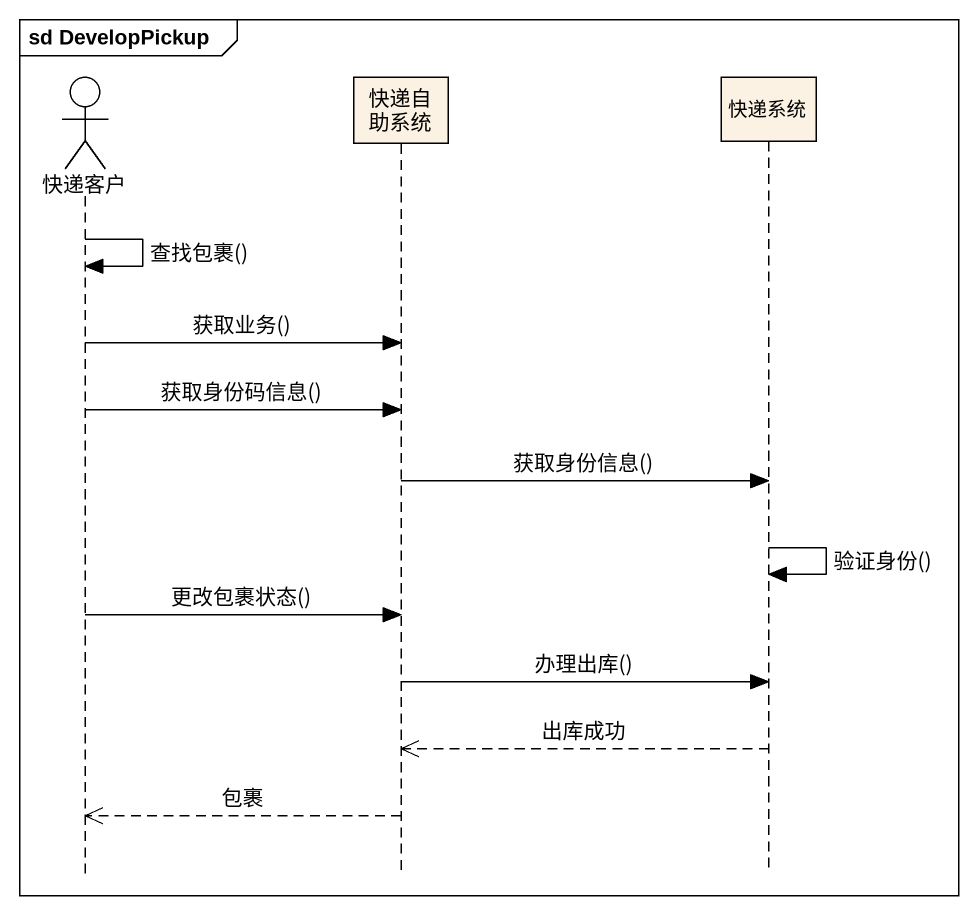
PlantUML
@startuml
mainframe sd DevelopPickup
hide footbox
actor 快递客户
participant 快递自助系统
participant 快递系统

快递客户 -> 快递客户 : 查找包裹()
快递客户 -> 快递自助系统 : 获取业务()
快递客户 -> 快递自助系统 : 获取身份码信息()
快递自助系统 -> 快递系统 : 获取身份信息()
快递系统 -> 快递系统 : 验证身份()
快递客户 -> 快递自助系统 : 更改包裹状态()
快递自助系统 -> 快递系统 : 办理出库()
快递系统 -->> 快递自助系统 : 出库成功
快递自助系统 -->> 快递客户 : 包裹
@enduml
